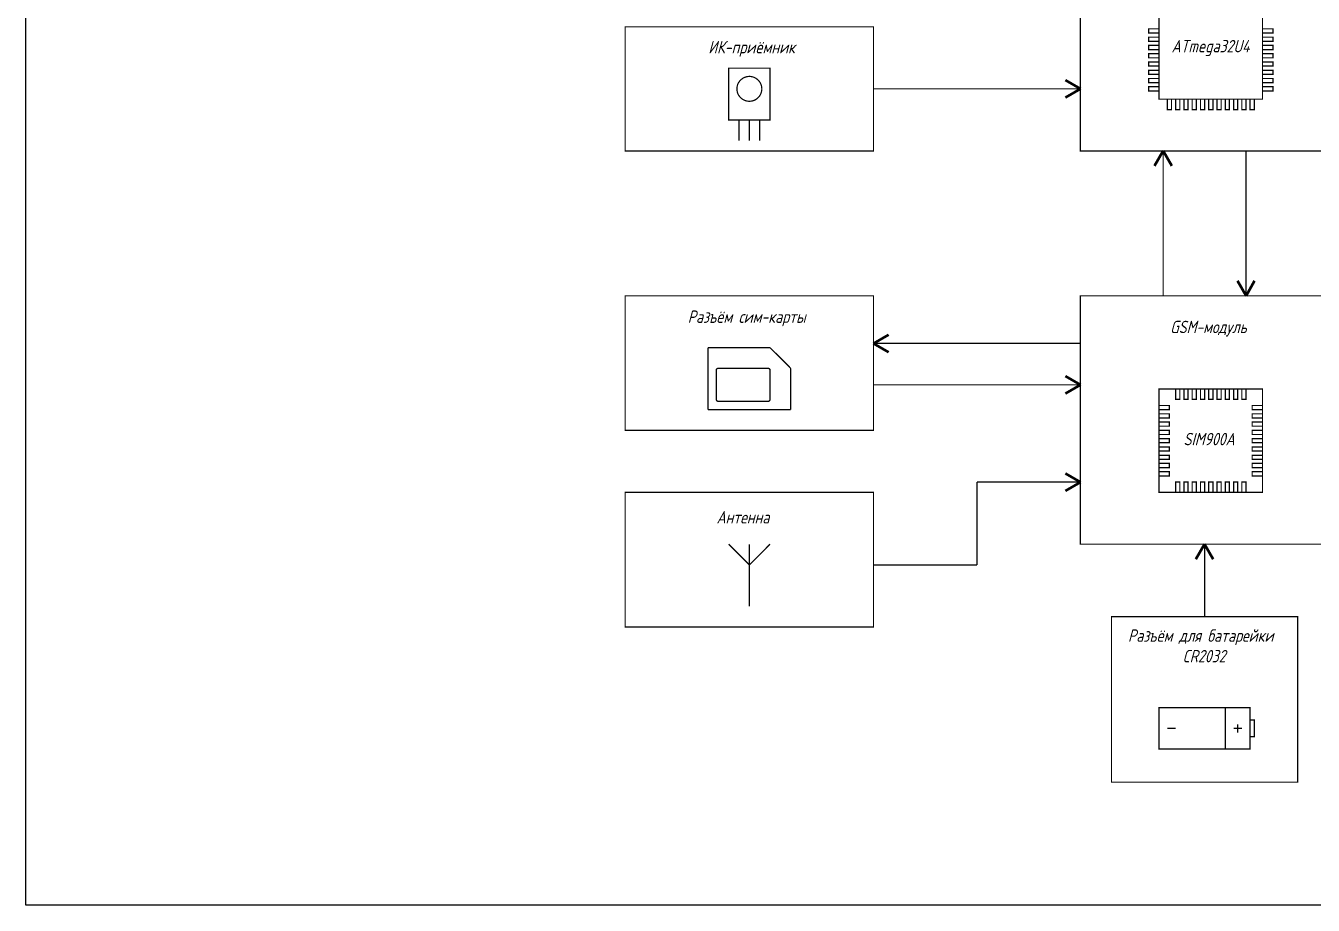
# Model space of a CAD drawing. Extents: x 1139 to 1980, y 70 to 664.
# Drawn here: x 1138.5 to 1586.3, y 70 to 376 of the extents above; entities that cross this region are included whole.
import ezdxf

# ---------------------------------------------------------------- set-up
doc = ezdxf.new("R2010")
doc.units = 0
doc.header["$MEASUREMENT"] = 0
doc.layers.add('KONTUR', color=7, linetype='CONTINUOUS')
doc.layers.add('Основная', color=7, linetype='CONTINUOUS', lineweight=60)
doc.styles.add('GOST type A0', font='', dxfattribs={"oblique": 15, "height": 3.5})
doc.styles.get('GOST type A0').set_extended_font_data('GOST type A')

msp = doc.modelspace()

# ---------------------------------------------------------------- linework, layer by layer
at = {"layer": 'KONTUR'}
for p, q in [((1138.54, 70), (1138.54, 664)), ((1979.54, 70), (1138.54, 70))]:
    msp.add_line(p, q, dxfattribs=at)
at = {"layer": 'Основная'}
for p, q in [((1505.37, 354.01), (1500.18, 357.01)), ((1505.37, 354.01), (1500.18, 351.01)), ((1534.15, 332.4), (1531.15, 327.21)), ((1534.15, 332.4), (1537.15, 327.21)), ((1562.95, 282.01), (1559.95, 287.21)), ((1562.95, 282.01), (1565.95, 287.21)), ((1433.4, 265.46), (1438.6, 268.46)), ((1433.4, 265.46), (1438.6, 262.46)), ((1505.37, 251.05), (1500.18, 254.05)), ((1505.37, 251.05), (1500.18, 248.05)), ((1505.37, 217.21), (1500.18, 220.21)), ((1505.37, 217.21), (1500.18, 214.21)), ((1548.55, 195.61), (1545.55, 190.41)), ((1548.55, 195.61), (1551.55, 190.41))]:
    msp.add_line(p, q, dxfattribs=at)
at = {"layer": 'Основная', "const_width": 0.432}
for points in [[(1505.37, 418.81), (1591.73, 418.81), (1591.73, 332.4), (1505.37, 332.4), (1505.37, 418.81)], [(1532.72, 386.4), (1568.7, 386.4), (1568.7, 350.41), (1532.72, 350.41), (1532.72, 386.4)], [(1347.03, 375.59), (1433.4, 375.59), (1433.4, 332.4), (1347.03, 332.4), (1347.03, 375.59)], [(1529.12, 374.88), (1532.72, 374.88), (1532.72, 373.45), (1529.12, 373.45), (1529.12, 374.88)], [(1529.12, 371.99), (1532.72, 371.99), (1532.72, 370.56), (1529.12, 370.56), (1529.12, 371.99)], [(1568.7, 374.88), (1572.3, 374.88), (1572.3, 373.45), (1568.7, 373.45), (1568.7, 374.88)], [(1568.7, 371.99), (1572.3, 371.99), (1572.3, 370.56), (1568.7, 370.56), (1568.7, 371.99)], [(1529.12, 369.13), (1532.72, 369.13), (1532.72, 367.68), (1529.12, 367.68), (1529.12, 369.13)], [(1568.7, 369.13), (1572.3, 369.13), (1572.3, 367.68), (1568.7, 367.68), (1568.7, 369.13)], [(1529.12, 366.24), (1532.72, 366.24), (1532.72, 364.81), (1529.12, 364.81), (1529.12, 366.24)], [(1529.12, 363.36), (1532.72, 363.36), (1532.72, 361.93), (1529.12, 361.93), (1529.12, 363.36)], [(1568.7, 366.24), (1572.3, 366.24), (1572.3, 364.81), (1568.7, 364.81), (1568.7, 366.24)], [(1568.7, 363.36), (1572.3, 363.36), (1572.3, 361.93), (1568.7, 361.93), (1568.7, 363.36)], [(1383.02, 361.21), (1397.4, 361.21), (1397.4, 343.21), (1383.02, 343.21), (1383.02, 361.21)], [(1529.12, 360.47), (1532.72, 360.47), (1532.72, 359.04), (1529.12, 359.04), (1529.12, 360.47)], [(1568.7, 360.47), (1572.3, 360.47), (1572.3, 359.04), (1568.7, 359.04), (1568.7, 360.47)], [(1529.12, 357.61), (1532.72, 357.61), (1532.72, 356.16), (1529.12, 356.16), (1529.12, 357.61)], [(1529.12, 354.73), (1532.72, 354.73), (1532.72, 353.29), (1529.12, 353.29), (1529.12, 354.73)], [(1568.7, 357.61), (1572.3, 357.61), (1572.3, 356.16), (1568.7, 356.16), (1568.7, 357.61)], [(1568.7, 354.73), (1572.3, 354.73), (1572.3, 353.29), (1568.7, 353.29), (1568.7, 354.73)], [(1535.6, 350.41), (1537.04, 350.41), (1537.04, 346.81), (1535.6, 346.81), (1535.6, 350.41)], [(1538.47, 350.41), (1539.92, 350.41), (1539.92, 346.81), (1538.47, 346.81), (1538.47, 350.41)], [(1541.35, 350.41), (1542.8, 350.41), (1542.8, 346.81), (1541.35, 346.81), (1541.35, 350.41)], [(1544.24, 350.41), (1545.67, 350.41), (1545.67, 346.81), (1544.24, 346.81), (1544.24, 350.41)], [(1547.12, 350.41), (1548.55, 350.41), (1548.55, 346.81), (1547.12, 346.81), (1547.12, 350.41)], [(1549.98, 350.41), (1551.43, 350.41), (1551.43, 346.81), (1549.98, 346.81), (1549.98, 350.41)], [(1552.87, 350.41), (1554.32, 350.41), (1554.32, 346.81), (1552.87, 346.81), (1552.87, 350.41)], [(1555.75, 350.41), (1557.18, 350.41), (1557.18, 346.81), (1555.75, 346.81), (1555.75, 350.41)], [(1558.63, 350.41), (1560.07, 350.41), (1560.07, 346.81), (1558.63, 346.81), (1558.63, 350.41)], [(1561.5, 350.41), (1562.95, 350.41), (1562.95, 346.81), (1561.5, 346.81), (1561.5, 350.41)], [(1564.38, 350.41), (1565.83, 350.41), (1565.83, 346.81), (1564.38, 346.81), (1564.38, 350.41)], [(1347.03, 282.01), (1433.4, 282.01), (1433.4, 235.22), (1347.03, 235.22), (1347.03, 282.01)], [(1505.37, 282.01), (1591.73, 282.01), (1591.73, 195.61), (1505.37, 195.61), (1505.37, 282.01)], [(1532.72, 249.6), (1568.7, 249.6), (1568.7, 213.61), (1532.72, 213.61), (1532.72, 249.6)], [(1538.47, 249.6), (1539.92, 249.6), (1539.92, 246), (1538.47, 246), (1538.47, 249.6)], [(1541.35, 249.6), (1542.8, 249.6), (1542.8, 246), (1541.35, 246), (1541.35, 249.6)], [(1544.24, 249.6), (1545.67, 249.6), (1545.67, 246), (1544.24, 246), (1544.24, 249.6)], [(1547.12, 249.6), (1548.55, 249.6), (1548.55, 246), (1547.12, 246), (1547.12, 249.6)], [(1549.98, 249.6), (1551.43, 249.6), (1551.43, 246), (1549.98, 246), (1549.98, 249.6)], [(1552.87, 249.6), (1554.32, 249.6), (1554.32, 246), (1552.87, 246), (1552.87, 249.6)], [(1555.75, 249.6), (1557.18, 249.6), (1557.18, 246), (1555.75, 246), (1555.75, 249.6)], [(1558.63, 249.6), (1560.07, 249.6), (1560.07, 246), (1558.63, 246), (1558.63, 249.6)], [(1561.5, 249.6), (1562.95, 249.6), (1562.95, 246), (1561.5, 246), (1561.5, 249.6)], [(1532.72, 243.85), (1536.32, 243.85), (1536.32, 242.42), (1532.72, 242.42), (1532.72, 243.85)], [(1565.1, 243.85), (1568.7, 243.85), (1568.7, 242.42), (1565.1, 242.42), (1565.1, 243.85)], [(1532.72, 240.97), (1536.32, 240.97), (1536.32, 239.54), (1532.72, 239.54), (1532.72, 240.97)], [(1532.72, 238.08), (1536.32, 238.08), (1536.32, 236.65), (1532.72, 236.65), (1532.72, 238.08)], [(1565.1, 240.97), (1568.7, 240.97), (1568.7, 239.54), (1565.1, 239.54), (1565.1, 240.97)], [(1565.1, 238.08), (1568.7, 238.08), (1568.7, 236.65), (1565.1, 236.65), (1565.1, 238.08)], [(1532.72, 235.22), (1536.32, 235.22), (1536.32, 233.76), (1532.72, 233.76), (1532.72, 235.22)], [(1565.1, 235.22), (1568.7, 235.22), (1568.7, 233.76), (1565.1, 233.76), (1565.1, 235.22)], [(1532.72, 232.33), (1536.32, 232.33), (1536.32, 230.9), (1532.72, 230.9), (1532.72, 232.33)], [(1532.72, 229.45), (1536.32, 229.45), (1536.32, 228.02), (1532.72, 228.02), (1532.72, 229.45)], [(1565.1, 232.33), (1568.7, 232.33), (1568.7, 230.9), (1565.1, 230.9), (1565.1, 232.33)], [(1565.1, 229.45), (1568.7, 229.45), (1568.7, 228.02), (1565.1, 228.02), (1565.1, 229.45)], [(1532.72, 226.56), (1536.32, 226.56), (1536.32, 225.13), (1532.72, 225.13), (1532.72, 226.56)], [(1532.72, 223.7), (1536.32, 223.7), (1536.32, 222.25), (1532.72, 222.25), (1532.72, 223.7)], [(1565.1, 226.56), (1568.7, 226.56), (1568.7, 225.13), (1565.1, 225.13), (1565.1, 226.56)], [(1565.1, 223.7), (1568.7, 223.7), (1568.7, 222.25), (1565.1, 222.25), (1565.1, 223.7)], [(1532.72, 220.81), (1536.32, 220.81), (1536.32, 219.36), (1532.72, 219.36), (1532.72, 220.81)], [(1565.1, 220.81), (1568.7, 220.81), (1568.7, 219.36), (1565.1, 219.36), (1565.1, 220.81)], [(1538.47, 217.21), (1539.92, 217.21), (1539.92, 213.61), (1538.47, 213.61), (1538.47, 217.21)], [(1541.35, 217.21), (1542.8, 217.21), (1542.8, 213.61), (1541.35, 213.61), (1541.35, 217.21)], [(1544.24, 217.21), (1545.67, 217.21), (1545.67, 213.61), (1544.24, 213.61), (1544.24, 217.21)], [(1547.12, 217.21), (1548.55, 217.21), (1548.55, 213.61), (1547.12, 213.61), (1547.12, 217.21)], [(1549.98, 217.21), (1551.43, 217.21), (1551.43, 213.61), (1549.98, 213.61), (1549.98, 217.21)], [(1552.87, 217.21), (1554.32, 217.21), (1554.32, 213.61), (1552.87, 213.61), (1552.87, 217.21)], [(1555.75, 217.21), (1557.18, 217.21), (1557.18, 213.61), (1555.75, 213.61), (1555.75, 217.21)], [(1558.63, 217.21), (1560.07, 217.21), (1560.07, 213.61), (1558.63, 213.61), (1558.63, 217.21)], [(1561.5, 217.21), (1562.95, 217.21), (1562.95, 213.61), (1561.5, 213.61), (1561.5, 217.21)], [(1347.03, 213.61), (1433.4, 213.61), (1433.4, 166.82), (1347.03, 166.82), (1347.03, 213.61)], [(1516.17, 170.42), (1580.95, 170.42), (1580.95, 112.83), (1516.17, 112.83), (1516.17, 170.42)], [(1532.72, 138.73), (1564.38, 138.73), (1564.38, 124.34), (1532.72, 124.34), (1532.72, 138.73)], [(1564.38, 134.41), (1565.83, 134.41), (1565.83, 128.66), (1564.38, 128.66), (1564.38, 134.41)]]:
    msp.add_lwpolyline(points, close=True, dxfattribs=at)
for points in [[(1385.89, 354.01), (1385.89, 354.23), (1385.91, 354.46), (1385.93, 354.66), (1385.98, 354.88), (1386.02, 355.08), (1386.09, 355.29), (1386.15, 355.49), (1386.22, 355.69), (1386.31, 355.87), (1386.4, 356.07), (1386.51, 356.25), (1386.62, 356.43), (1386.76, 356.58), (1386.87, 356.76), (1387, 356.92), (1387.16, 357.05), (1387.32, 357.21), (1387.47, 357.34), (1387.63, 357.45), (1387.81, 357.59), (1387.97, 357.7), (1388.17, 357.81), (1388.35, 357.9), (1388.55, 357.99), (1388.73, 358.06), (1388.93, 358.13), (1389.15, 358.19), (1389.35, 358.24), (1389.55, 358.28), (1389.78, 358.3), (1390, 358.33), (1390.22, 358.33)], [(1390.22, 358.33), (1390, 358.33), (1389.78, 358.3), (1389.55, 358.28), (1389.35, 358.24), (1389.15, 358.19), (1388.93, 358.13), (1388.73, 358.06), (1388.55, 357.99), (1388.35, 357.9), (1388.17, 357.81), (1387.97, 357.7), (1387.81, 357.59), (1387.63, 357.45), (1387.47, 357.34), (1387.32, 357.21), (1387.16, 357.05), (1387, 356.92), (1386.87, 356.76), (1386.76, 356.58), (1386.62, 356.43), (1386.51, 356.25), (1386.4, 356.07), (1386.31, 355.87), (1386.22, 355.69), (1386.15, 355.49), (1386.09, 355.29), (1386.02, 355.08), (1385.98, 354.88), (1385.93, 354.66), (1385.91, 354.46), (1385.89, 354.23), (1385.89, 354.01)], [(1390.22, 358.33), (1390.22, 358.33)], [(1390.22, 358.33), (1390.45, 358.33), (1390.67, 358.3), (1390.87, 358.28), (1391.1, 358.24), (1391.3, 358.19), (1391.5, 358.13), (1391.7, 358.06), (1391.9, 357.99), (1392.08, 357.9), (1392.28, 357.81), (1392.46, 357.7), (1392.64, 357.59), (1392.8, 357.45), (1392.97, 357.34), (1393.13, 357.21), (1393.26, 357.05), (1393.42, 356.92), (1393.56, 356.76), (1393.67, 356.58), (1393.8, 356.43), (1393.91, 356.25), (1394.03, 356.07), (1394.11, 355.87), (1394.2, 355.69), (1394.27, 355.49), (1394.34, 355.29), (1394.41, 355.08), (1394.45, 354.88), (1394.49, 354.66), (1394.52, 354.46), (1394.54, 354.23), (1394.54, 354.01)], [(1394.54, 354.01), (1394.54, 354.23), (1394.52, 354.46), (1394.49, 354.66), (1394.45, 354.88), (1394.41, 355.08), (1394.34, 355.29), (1394.27, 355.49), (1394.2, 355.69), (1394.11, 355.87), (1394.03, 356.07), (1393.91, 356.25), (1393.8, 356.43), (1393.67, 356.58), (1393.56, 356.76), (1393.42, 356.92), (1393.26, 357.05), (1393.13, 357.21), (1392.97, 357.34), (1392.8, 357.45), (1392.64, 357.59), (1392.46, 357.7), (1392.28, 357.81), (1392.08, 357.9), (1391.9, 357.99), (1391.7, 358.06), (1391.5, 358.13), (1391.3, 358.19), (1391.1, 358.24), (1390.87, 358.28), (1390.67, 358.3), (1390.45, 358.33), (1390.22, 358.33)], [(1390.22, 349.69), (1390, 349.69), (1389.78, 349.72), (1389.55, 349.74), (1389.35, 349.78), (1389.15, 349.83), (1388.93, 349.89), (1388.73, 349.96), (1388.55, 350.03), (1388.35, 350.12), (1388.17, 350.21), (1387.97, 350.32), (1387.81, 350.43), (1387.63, 350.54), (1387.47, 350.68), (1387.32, 350.81), (1387.16, 350.95), (1387, 351.1), (1386.87, 351.26), (1386.76, 351.42), (1386.62, 351.59), (1386.51, 351.77), (1386.4, 351.95), (1386.31, 352.13), (1386.22, 352.33), (1386.15, 352.51), (1386.09, 352.71), (1386.02, 352.94), (1385.98, 353.14), (1385.93, 353.36), (1385.91, 353.56), (1385.89, 353.79), (1385.89, 354.01)], [(1385.89, 354.01), (1385.89, 354.01)], [(1385.89, 354.01), (1385.89, 353.79), (1385.91, 353.56), (1385.93, 353.36), (1385.98, 353.14), (1386.02, 352.94), (1386.09, 352.71), (1386.15, 352.51), (1386.22, 352.33), (1386.31, 352.13), (1386.4, 351.95), (1386.51, 351.77), (1386.62, 351.59), (1386.76, 351.42), (1386.87, 351.26), (1387, 351.1), (1387.16, 350.95), (1387.32, 350.81), (1387.47, 350.68), (1387.63, 350.54), (1387.81, 350.43), (1387.97, 350.32), (1388.17, 350.21), (1388.35, 350.12), (1388.55, 350.03), (1388.73, 349.96), (1388.93, 349.89), (1389.15, 349.83), (1389.35, 349.78), (1389.55, 349.74), (1389.78, 349.72), (1390, 349.69), (1390.22, 349.69)], [(1394.54, 354.01), (1394.54, 353.79), (1394.52, 353.56), (1394.49, 353.36), (1394.45, 353.14), (1394.41, 352.94), (1394.34, 352.71), (1394.27, 352.51), (1394.2, 352.33), (1394.11, 352.13), (1394.03, 351.95), (1393.91, 351.77), (1393.8, 351.59), (1393.67, 351.42), (1393.56, 351.26), (1393.42, 351.1), (1393.26, 350.95), (1393.13, 350.81), (1392.97, 350.68), (1392.8, 350.54), (1392.64, 350.43), (1392.46, 350.32), (1392.28, 350.21), (1392.08, 350.12), (1391.9, 350.03), (1391.7, 349.96), (1391.5, 349.89), (1391.3, 349.83), (1391.1, 349.78), (1390.87, 349.74), (1390.67, 349.72), (1390.45, 349.69), (1390.22, 349.69)], [(1390.22, 349.69), (1390.45, 349.69), (1390.67, 349.72), (1390.87, 349.74), (1391.1, 349.78), (1391.3, 349.83), (1391.5, 349.89), (1391.7, 349.96), (1391.9, 350.03), (1392.08, 350.12), (1392.28, 350.21), (1392.46, 350.32), (1392.64, 350.43), (1392.8, 350.54), (1392.97, 350.68), (1393.13, 350.81), (1393.26, 350.95), (1393.42, 351.1), (1393.56, 351.26), (1393.67, 351.42), (1393.8, 351.59), (1393.91, 351.77), (1394.03, 351.95), (1394.11, 352.13), (1394.2, 352.33), (1394.27, 352.51), (1394.34, 352.71), (1394.41, 352.94), (1394.45, 353.14), (1394.49, 353.36), (1394.52, 353.56), (1394.54, 353.79), (1394.54, 354.01)], [(1394.54, 354.01), (1394.54, 354.01), (1394.54, 354.01), (1394.54, 354.01), (1394.54, 354.01), (1394.54, 354.01), (1394.54, 354.01), (1394.54, 354.01), (1394.54, 354.01), (1394.54, 354.01), (1394.54, 354.01), (1394.54, 354.01), (1394.54, 354.01), (1394.54, 354.01), (1394.54, 354.01), (1394.54, 354.01), (1394.54, 354.01), (1394.54, 354.01), (1394.54, 354.01), (1394.54, 354.01), (1394.54, 354.01), (1394.54, 354.01), (1394.54, 354.01), (1394.54, 354.01), (1394.54, 354.01), (1394.54, 354.01), (1394.54, 354.01), (1394.54, 354.01), (1394.54, 354.01), (1394.54, 354.01), (1394.54, 354.01), (1394.54, 354.01), (1394.54, 354.01)], [(1394.54, 354.01), (1394.54, 354.01)], [(1433.4, 354.01), (1505.37, 354.01)], [(1386.62, 343.21), (1386.62, 336)], [(1390.22, 343.21), (1390.22, 336)], [(1393.82, 343.21), (1393.82, 336)], [(1534.15, 282.01), (1534.15, 332.4)], [(1562.95, 332.4), (1562.95, 282.01)], [(1397.4, 264), (1375.82, 264)], [(1375.82, 264), (1375.82, 242.42)], [(1403.17, 258.26), (1397.4, 264)], [(1505.37, 265.46), (1433.4, 265.46)], [(1378.71, 256.09), (1378.71, 256.13), (1378.71, 256.15), (1378.71, 256.2), (1378.73, 256.24), (1378.73, 256.27), (1378.73, 256.31), (1378.75, 256.33), (1378.75, 256.38), (1378.78, 256.4), (1378.8, 256.42), (1378.82, 256.47), (1378.82, 256.49), (1378.84, 256.51), (1378.87, 256.53), (1378.89, 256.58), (1378.91, 256.6), (1378.93, 256.62), (1378.98, 256.65), (1379, 256.67), (1379.02, 256.69), (1379.04, 256.69), (1379.09, 256.71), (1379.11, 256.74), (1379.13, 256.76), (1379.18, 256.76), (1379.2, 256.78), (1379.25, 256.78), (1379.27, 256.78), (1379.31, 256.8), (1379.36, 256.8), (1379.38, 256.8), (1379.42, 256.8)], [(1378.71, 246.02), (1378.71, 256.09)], [(1379.42, 256.8), (1396.69, 256.8)], [(1396.69, 256.8), (1396.73, 256.8), (1396.75, 256.8), (1396.8, 256.8), (1396.84, 256.78), (1396.86, 256.78), (1396.91, 256.78), (1396.93, 256.76), (1396.98, 256.76), (1397, 256.74), (1397.02, 256.71), (1397.07, 256.69), (1397.09, 256.69), (1397.11, 256.67), (1397.13, 256.65), (1397.18, 256.62), (1397.2, 256.6), (1397.22, 256.58), (1397.24, 256.53), (1397.27, 256.51), (1397.29, 256.49), (1397.29, 256.47), (1397.31, 256.42), (1397.33, 256.4), (1397.36, 256.38), (1397.36, 256.33), (1397.38, 256.31), (1397.38, 256.27), (1397.38, 256.24), (1397.4, 256.2), (1397.4, 256.15), (1397.4, 256.13), (1397.4, 256.09)], [(1397.4, 256.09), (1397.4, 256.09), (1397.4, 256.09), (1397.4, 256.09), (1397.4, 256.09), (1397.4, 256.09), (1397.4, 256.09), (1397.4, 256.09), (1397.4, 256.09), (1397.4, 256.09), (1397.4, 256.09), (1397.4, 256.09), (1397.4, 256.09), (1397.4, 256.09), (1397.4, 256.09), (1397.4, 256.09), (1397.4, 256.09), (1397.4, 256.09), (1397.4, 256.09), (1397.4, 256.09), (1397.4, 256.09), (1397.4, 256.09), (1397.4, 256.09), (1397.4, 256.09), (1397.4, 256.09), (1397.4, 256.09), (1397.4, 256.09), (1397.4, 256.09), (1397.4, 256.09), (1397.4, 256.09), (1397.4, 256.09), (1397.4, 256.09), (1397.4, 256.09)], [(1397.4, 256.09), (1397.4, 246.02)], [(1404.6, 256.8), (1403.17, 258.26)], [(1404.6, 242.42), (1404.6, 256.8)], [(1433.4, 251.05), (1505.37, 251.05)], [(1375.82, 242.42), (1404.6, 242.42)], [(1379.42, 245.28), (1379.38, 245.28), (1379.36, 245.28), (1379.31, 245.28), (1379.27, 245.31), (1379.25, 245.31), (1379.2, 245.33), (1379.18, 245.33), (1379.13, 245.35), (1379.11, 245.35), (1379.09, 245.37), (1379.04, 245.4), (1379.02, 245.42), (1379, 245.44), (1378.98, 245.46), (1378.93, 245.48), (1378.91, 245.51), (1378.89, 245.53), (1378.87, 245.55), (1378.84, 245.57), (1378.82, 245.62), (1378.82, 245.64), (1378.8, 245.66), (1378.78, 245.71), (1378.75, 245.73), (1378.75, 245.78), (1378.73, 245.8), (1378.73, 245.84), (1378.73, 245.87), (1378.71, 245.91), (1378.71, 245.95), (1378.71, 245.98), (1378.71, 246.02)], [(1396.69, 245.28), (1379.42, 245.28)], [(1397.4, 246.02), (1397.4, 245.98), (1397.4, 245.95), (1397.4, 245.91), (1397.38, 245.87), (1397.38, 245.84), (1397.38, 245.8), (1397.36, 245.78), (1397.36, 245.73), (1397.33, 245.71), (1397.31, 245.66), (1397.29, 245.64), (1397.29, 245.62), (1397.27, 245.57), (1397.24, 245.55), (1397.22, 245.53), (1397.2, 245.51), (1397.18, 245.48), (1397.13, 245.46), (1397.11, 245.44), (1397.09, 245.42), (1397.07, 245.4), (1397.02, 245.37), (1397, 245.35), (1396.98, 245.35), (1396.93, 245.33), (1396.91, 245.33), (1396.86, 245.31), (1396.84, 245.31), (1396.8, 245.28), (1396.75, 245.28), (1396.73, 245.28), (1396.69, 245.28)], [(1469.38, 188.4), (1469.38, 217.21)], [(1469.38, 217.21), (1505.37, 217.21)], [(1383.02, 195.61), (1390.22, 188.4)], [(1390.22, 188.4), (1397.4, 195.61)], [(1390.22, 195.61), (1390.22, 188.4)], [(1548.55, 170.42), (1548.55, 195.61)], [(1390.22, 188.4), (1390.22, 174.02)], [(1433.4, 188.4), (1469.38, 188.4)], [(1555.75, 138.73), (1555.75, 124.34)], [(1535.6, 131.55), (1538.47, 131.55)], [(1558.63, 131.55), (1561.5, 131.55)], [(1560.07, 132.98), (1560.07, 130.09)]]:
    msp.add_lwpolyline(points, dxfattribs=at)

# ---------------------------------------------------------------- texts
at = {"layer": 'Основная', "style": 'GOST type A0', "oblique": 15}
for s, height, p in [('ИК-приёмник', 4.3198, (1375.94, 366.36)), ('ATmega32U4', 4.32, (1537.05, 366.71)), ('Разъём сим-карты', 4.3198, (1368.78, 272.59)), ('GSM-модуль', 4.32, (1536.57, 269.02)), ('SIM900A', 4.32, (1541.23, 230.01)), ('Антенна', 4.32, (1378.8, 202.81)), ('Разъём для батарейки ', 4.3198, (1521.9, 161.65)), ('CR2032', 4.32, (1540.86, 154.5))]:
    msp.add_text(s, height=height, dxfattribs=at).set_placement(p)

doc.saveas('drawing.dxf')
